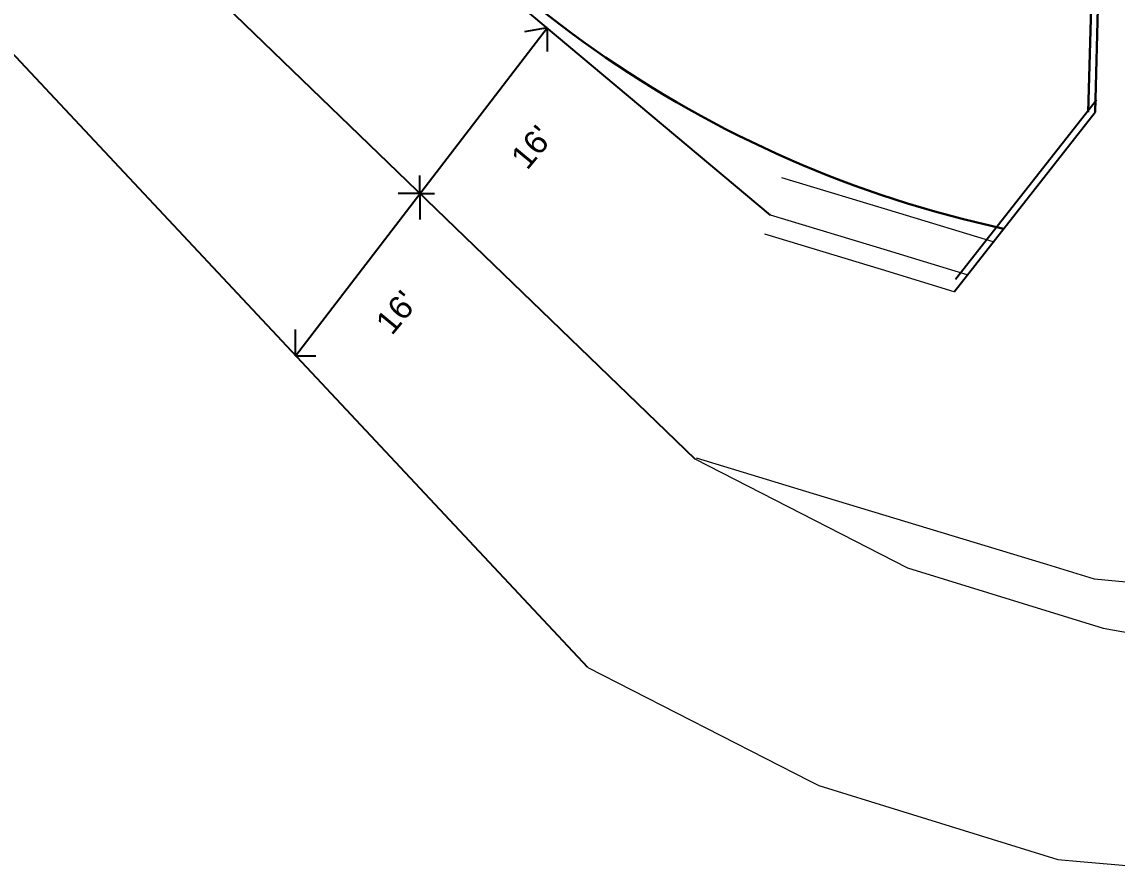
# Paper-space layout 'Layout1' of a CAD drawing. Header units: inches. Extents: x 0 to 35.9, y 0 to 23.6.
# Drawn here: x 12.972 to 13.724, y 14.756 to 15.338 of the extents above; entities that cross this region are included whole.
import ezdxf

# ---------------------------------------------------------------- set-up
doc = ezdxf.new("R2010")
doc.units = ezdxf.units.IN
doc.header["$MEASUREMENT"] = 0
doc.layers.get('0').update_dxf_attribs({"lineweight": 30})
doc.layers.add('C-SIDEWALK-CURB', color=92, linetype='Continuous')
doc.styles.get("Standard").update_dxf_attribs({"font": 'arial.ttf'})

psp = doc.layouts.get("Layout1")

# ---------------------------------------------------------------- linework, layer by layer
at = {"color": 7}
for p, q in [((13.70436, 15.27633, 2.88058), (13.71941, 15.82191, 2.88716)), ((13.70906, 15.27633, 2.88393), (13.723, 15.82191, 2.88716))]:
    psp.add_line(p, q, dxfattribs=at)
psp.add_arc((13.80931, 15.95164, 2.88716), 0.77269, 211.98756, 257.8157, dxfattribs=at)
at = {"layer": 'C-SIDEWALK-CURB', "color": 7}
for p, q in [((13.48613, 15.20571, 2.88248), (13.06571, 15.55809, 1.91611)), ((12.96557, 15.49078, 1.91611), (13.43407, 15.03815, 2.87622)), ((13.3607, 14.89497, 2.87622), (12.86543, 15.42348, 1.91611)), ((13.15989, 15.1091, 2.39329), (13.33264, 15.33436, 2.39906)), ((13.33264, 15.33436, 2.39906), (13.31706, 15.33158, 0.95358)), ((13.33264, 15.33436, 2.39906), (13.33264, 15.3182, 2.39906)), ((13.61324, 15.16166, 0.95767), (13.71009, 15.28492, 0.96447)), ((13.61221, 15.15307, 2.87378), (13.70906, 15.27633, 2.88058)), ((13.24534, 15.22054, 0.95358), (13.24534, 15.23299, 0.95358)), ((13.24535, 15.22045, 0.95358), (13.23041, 15.22045, 0.95358)), ((13.24535, 15.22045, 0.95358), (13.25528, 15.22045, 0.95358)), ((13.24535, 15.22045, 0.95358), (13.24535, 15.20266, 0.95358)), ((13.15989, 15.1091, 2.39329), (13.15989, 15.12714, 2.39329)), ((13.15989, 15.1091, 2.39329), (13.17396, 15.1091, 2.39329))]:
    psp.add_line(p, q, dxfattribs=at)
at = {"layer": 'C-SIDEWALK-CURB', "color": 7, "linetype": 'Continuous', "lineweight": 0, "extrusion": (-0.001704, -7.2875e-05, 0.999999), "elevation": 2.85837, "flags": 128}
psp.add_lwpolyline([(13.64395, 15.18744), (13.57909, 15.20716), (13.49882, 15.23157)], dxfattribs=at)
at = {"layer": 'C-SIDEWALK-CURB', "color": 7, "linetype": 'Continuous', "lineweight": 0, "extrusion": (-0.001704, -7.13933e-05, 0.999999), "elevation": 2.85841, "flags": 128}
psp.add_lwpolyline([(13.62617, 15.16482), (13.57129, 15.18151), (13.49102, 15.20592)], dxfattribs=at)
at = {"layer": 'C-SIDEWALK-CURB', "color": 7, "linetype": 'Continuous', "lineweight": 0, "extrusion": (-0.001716, -0.000110875, 0.999999), "elevation": 2.84874, "flags": 128}
psp.add_lwpolyline([(13.61712, 15.15339), (13.56733, 15.16852), (13.48706, 15.19293)], dxfattribs=at)
at = {"layer": 'C-SIDEWALK-CURB', "color": 7, "linetype": 'Continuous', "lineweight": 0, "extrusion": (-0.001699, -5.65478e-05, 0.999999), "elevation": 2.85428, "flags": 128}
psp.add_lwpolyline([(13.61708, 15.15323), (13.56729, 15.16837), (13.48702, 15.19278)], dxfattribs=at)
at = {"layer": 'C-SIDEWALK-CURB', "color": 7, "linetype": 'Continuous', "lineweight": 0}
for points in [[(13.43407, 15.03815, 2.87622), (13.58017, 14.96329, 2.87577), (13.58017, 14.96329, 2.87577), (13.71463, 14.92179, 2.87537), (13.71463, 14.92179, 2.87537), (13.7737, 14.91139, 2.87519), (13.83511, 14.90121, 2.87503), (13.9117, 14.89527, 2.87483), (14.00627, 14.89059, 2.8746), (14.11259, 14.8903, 7.19541), (14.18459, 14.8854, 11.51628)], [(14.18459, 14.94963, 11.51628), (14.0573, 14.94215, 2.87372), (13.96566, 14.93845, 2.87382), (13.85775, 14.94145, 2.874), (13.78644, 14.94806, 2.87412), (13.76857, 14.94972, 2.87409), (13.70872, 14.95557, 2.87401), (13.67595, 14.96554, 2.87397), (13.51562, 15.01429, 2.8737), (13.43534, 15.0387, 2.87356)], [(13.3607, 14.89497, 2.87622), (13.51289, 14.81699, 2.87578), (13.5193, 14.81371, 2.87577), (13.68354, 14.76302, 2.87537), (13.69884, 14.76168, 2.87535), (13.75964, 14.75636, 2.87519)]]:
    psp.add_polyline3d(points, dxfattribs=at)

# ---------------------------------------------------------------- texts
at = {"layer": 'C-SIDEWALK-CURB', "color": 7, "linetype": 'Continuous', "char_height": 0.016132, "width": 2.3389703, "attachment_point": 1, "rotation": 50.31344}
for insert in [(13.30654, 15.24626, 0.95358), (13.21365, 15.13273, 0.95358)]:
    psp.add_mtext("16'", dxfattribs=dict(at, insert=insert))

doc.saveas('drawing.dxf')
